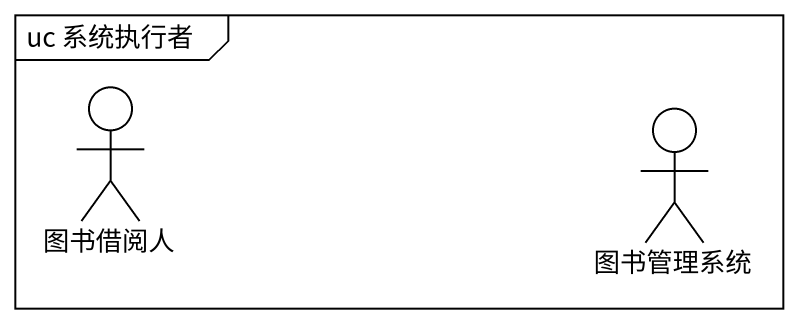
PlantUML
@startuml
mainframe uc 系统执行者
actor 图书借阅人
actor 图书管理系统
@enduml
